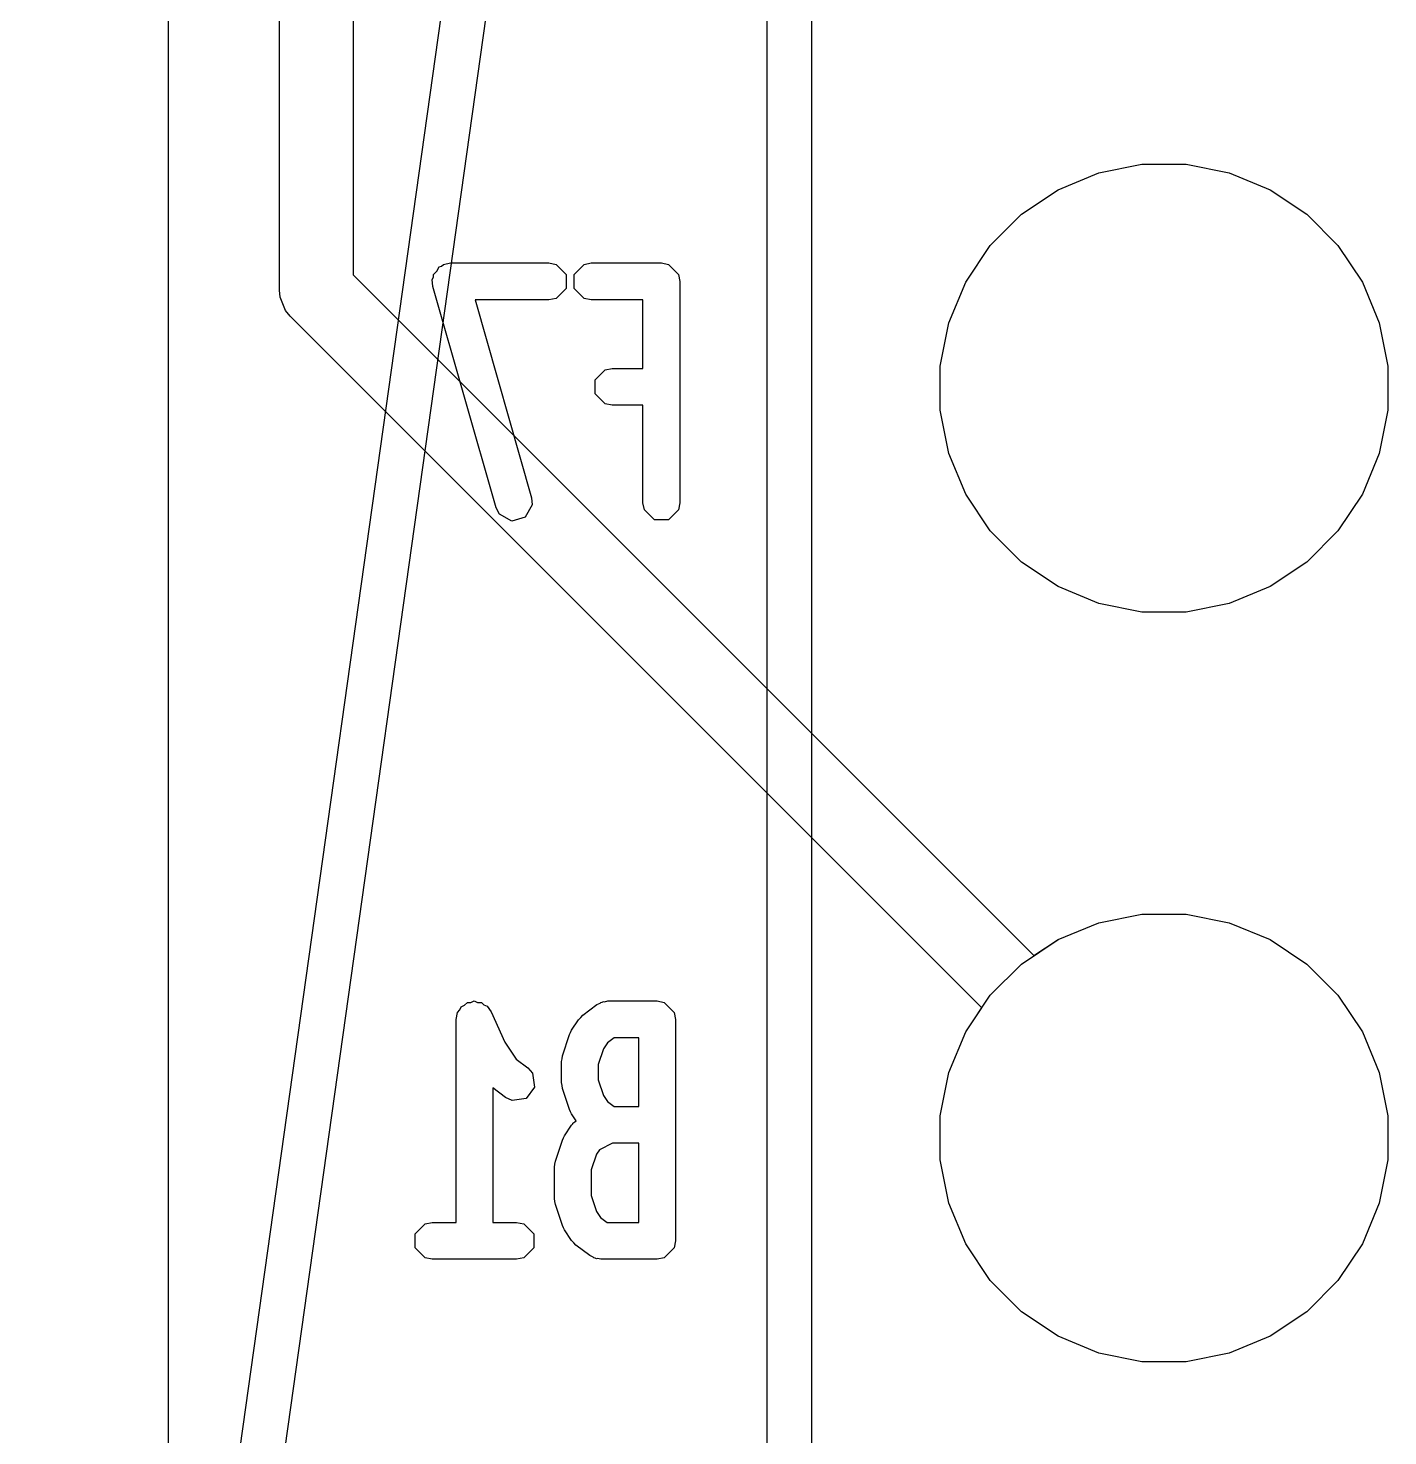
# Model space of a CAD drawing. Header units: millimetres. Extents: x 14 to 286, y -133 to -45.
# Drawn here: x 138.671 to 143.278, y -81.139 to -76.37 of the extents above; entities that cross this region are included whole.
import ezdxf

# ---------------------------------------------------------------- set-up
doc = ezdxf.new("R2010")
doc.units = ezdxf.units.MM
for name, color, linetype, true_color in [('B.Cu', 153, 'CONTINUOUS', 0x4d7fc4), ('B.Mask', 4, 'CONTINUOUS', 0x02ffee), ('B.Silkscreen', 31, 'CONTINUOUS', 0xe8b2a7), ('F.Cu', 13, 'CONTINUOUS', 0xc83434), ('F.Mask', 201, 'CONTINUOUS', 0xd864ff), ('User.Drawings', 9, 'CONTINUOUS', 0xc2c2c2)]:
    doc.layers.add(name, color=color, linetype=linetype, true_color=true_color)

msp = doc.modelspace()

# ---------------------------------------------------------------- linework, layer by layer
at = {"layer": 'B.Cu', "linetype": 'CONTINUOUS'}
for p, q in [((139.146, -67.835854), (139.146, -87.1818)), ((139.5227, -77.2577), (139.5227, -72.927477)), ((139.7727, -72.927477), (139.7727, -77.205923)), ((142.160796, -76.917976), (142.298803, -76.860811)), ((142.298803, -76.860811), (142.445311, -76.831669)), ((142.445311, -76.831669), (142.594689, -76.831669)), ((142.594689, -76.831669), (142.741197, -76.860811)), ((142.741197, -76.860811), (142.879204, -76.917976)), ((142.036592, -77.000966), (142.160796, -76.917976)), ((142.879204, -76.917976), (143.003408, -77.000966)), ((141.930966, -77.106592), (142.036592, -77.000966)), ((143.003408, -77.000966), (143.109034, -77.106592)), ((141.847976, -77.230796), (141.930966, -77.106592)), ((143.109034, -77.106592), (143.192024, -77.230796)), ((139.7727, -77.205923), (142.079243, -79.512467)), ((141.790811, -77.368803), (141.847976, -77.230796)), ((143.192024, -77.230796), (143.249189, -77.368803)), ((139.525102, -77.282086), (139.5227, -77.2577)), ((139.543766, -77.327146), (139.525102, -77.282086)), ((139.543771, -77.327151), (139.543766, -77.327146)), ((139.559312, -77.346088), (139.543771, -77.327151)), ((141.902467, -79.689243), (139.559312, -77.346088)), ((141.761669, -77.515311), (141.790811, -77.368803)), ((143.249189, -77.368803), (143.278331, -77.515311)), ((141.761669, -77.664689), (141.761669, -77.515311)), ((143.278331, -77.515311), (143.278331, -77.664689)), ((141.790811, -77.811197), (141.761669, -77.664689)), ((143.278331, -77.664689), (143.249189, -77.811197)), ((141.847976, -77.949204), (141.790811, -77.811197)), ((143.249189, -77.811197), (143.192024, -77.949204)), ((141.930966, -78.073408), (141.847976, -77.949204)), ((143.192024, -77.949204), (143.109034, -78.073408)), ((142.036592, -78.179034), (141.930966, -78.073408)), ((143.109034, -78.073408), (143.003408, -78.179034)), ((142.160796, -78.262024), (142.036592, -78.179034)), ((143.003408, -78.179034), (142.879204, -78.262024)), ((142.298803, -78.319189), (142.160796, -78.262024)), ((142.879204, -78.262024), (142.741197, -78.319189)), ((142.445311, -78.348331), (142.298803, -78.319189)), ((142.594689, -78.348331), (142.445311, -78.348331)), ((142.741197, -78.319189), (142.594689, -78.348331)), ((142.160796, -79.457976), (142.298803, -79.400811)), ((142.298803, -79.400811), (142.445311, -79.371669)), ((142.445311, -79.371669), (142.594689, -79.371669)), ((142.594689, -79.371669), (142.741197, -79.400811)), ((142.741197, -79.400811), (142.879204, -79.457976)), ((142.079243, -79.512467), (142.160796, -79.457976)), ((142.879204, -79.457976), (143.003408, -79.540966)), ((143.003408, -79.540966), (143.109034, -79.646592)), ((143.109034, -79.646592), (143.192024, -79.770796)), ((141.847976, -79.770796), (141.902467, -79.689243)), ((141.790811, -79.908803), (141.847976, -79.770796)), ((143.192024, -79.770796), (143.249189, -79.908803)), ((141.761669, -80.055311), (141.790811, -79.908803)), ((143.249189, -79.908803), (143.278331, -80.055311)), ((141.761669, -80.204689), (141.761669, -80.055311)), ((143.278331, -80.055311), (143.278331, -80.204689)), ((141.790811, -80.351197), (141.761669, -80.204689)), ((143.278331, -80.204689), (143.249189, -80.351197)), ((141.847976, -80.489204), (141.790811, -80.351197)), ((143.249189, -80.351197), (143.192024, -80.489204)), ((141.930966, -80.613408), (141.847976, -80.489204)), ((143.192024, -80.489204), (143.109034, -80.613408)), ((142.036592, -80.719034), (141.930966, -80.613408)), ((143.109034, -80.613408), (143.003408, -80.719034)), ((142.160796, -80.802024), (142.036592, -80.719034)), ((143.003408, -80.719034), (142.879204, -80.802024)), ((142.298803, -80.859189), (142.160796, -80.802024)), ((142.879204, -80.802024), (142.741197, -80.859189)), ((142.445311, -80.888331), (142.298803, -80.859189)), ((142.741197, -80.859189), (142.594689, -80.888331)), ((142.594689, -80.888331), (142.445311, -80.888331))]:
    msp.add_line(p, q, dxfattribs=at)
at = {"layer": 'B.Mask', "linetype": 'CONTINUOUS'}
for p, q in [((142.160796, -76.917976), (142.298803, -76.860811)), ((142.298803, -76.860811), (142.445311, -76.831669)), ((142.445311, -76.831669), (142.594689, -76.831669)), ((142.594689, -76.831669), (142.741197, -76.860811)), ((142.741197, -76.860811), (142.879204, -76.917976)), ((142.036592, -77.000966), (142.160796, -76.917976)), ((142.879204, -76.917976), (143.003408, -77.000966)), ((141.930966, -77.106592), (142.036592, -77.000966)), ((143.003408, -77.000966), (143.109034, -77.106592)), ((141.847976, -77.230796), (141.930966, -77.106592)), ((143.109034, -77.106592), (143.192024, -77.230796)), ((141.790811, -77.368803), (141.847976, -77.230796)), ((143.192024, -77.230796), (143.249189, -77.368803)), ((141.761669, -77.515311), (141.790811, -77.368803)), ((143.249189, -77.368803), (143.278331, -77.515311)), ((141.761669, -77.664689), (141.761669, -77.515311)), ((143.278331, -77.515311), (143.278331, -77.664689)), ((141.790811, -77.811197), (141.761669, -77.664689)), ((143.278331, -77.664689), (143.249189, -77.811197)), ((141.847976, -77.949204), (141.790811, -77.811197)), ((143.249189, -77.811197), (143.192024, -77.949204)), ((141.930966, -78.073408), (141.847976, -77.949204)), ((143.192024, -77.949204), (143.109034, -78.073408)), ((142.036592, -78.179034), (141.930966, -78.073408)), ((143.109034, -78.073408), (143.003408, -78.179034)), ((142.160796, -78.262024), (142.036592, -78.179034)), ((143.003408, -78.179034), (142.879204, -78.262024)), ((142.298803, -78.319189), (142.160796, -78.262024)), ((142.879204, -78.262024), (142.741197, -78.319189)), ((142.445311, -78.348331), (142.298803, -78.319189)), ((142.594689, -78.348331), (142.445311, -78.348331)), ((142.741197, -78.319189), (142.594689, -78.348331)), ((142.160796, -79.457976), (142.298803, -79.400811)), ((142.298803, -79.400811), (142.445311, -79.371669)), ((142.445311, -79.371669), (142.594689, -79.371669)), ((142.594689, -79.371669), (142.741197, -79.400811)), ((142.741197, -79.400811), (142.879204, -79.457976)), ((142.036592, -79.540966), (142.160796, -79.457976)), ((142.879204, -79.457976), (143.003408, -79.540966)), ((141.930966, -79.646592), (142.036592, -79.540966)), ((143.003408, -79.540966), (143.109034, -79.646592)), ((141.847976, -79.770796), (141.930966, -79.646592)), ((143.109034, -79.646592), (143.192024, -79.770796)), ((141.790811, -79.908803), (141.847976, -79.770796)), ((143.192024, -79.770796), (143.249189, -79.908803)), ((141.761669, -80.055311), (141.790811, -79.908803)), ((143.249189, -79.908803), (143.278331, -80.055311)), ((141.761669, -80.204689), (141.761669, -80.055311)), ((143.278331, -80.055311), (143.278331, -80.204689)), ((141.790811, -80.351197), (141.761669, -80.204689)), ((143.278331, -80.204689), (143.249189, -80.351197)), ((141.847976, -80.489204), (141.790811, -80.351197)), ((143.249189, -80.351197), (143.192024, -80.489204)), ((141.930966, -80.613408), (141.847976, -80.489204)), ((143.192024, -80.489204), (143.109034, -80.613408)), ((142.036592, -80.719034), (141.930966, -80.613408)), ((143.109034, -80.613408), (143.003408, -80.719034)), ((142.160796, -80.802024), (142.036592, -80.719034)), ((143.003408, -80.719034), (142.879204, -80.802024)), ((142.298803, -80.859189), (142.160796, -80.802024)), ((142.879204, -80.802024), (142.741197, -80.859189)), ((142.445311, -80.888331), (142.298803, -80.859189)), ((142.741197, -80.859189), (142.594689, -80.888331)), ((142.594689, -80.888331), (142.445311, -80.888331))]:
    msp.add_line(p, q, dxfattribs=at)
at = {"layer": 'B.Silkscreen', "linetype": 'CONTINUOUS'}
for p, q in [((141.175, -89.02), (141.175, -56)), ((141.325, -58.615), (141.325, -88.945)), ((142.160796, -76.917976), (142.298803, -76.860811)), ((142.298803, -76.860811), (142.445311, -76.831669)), ((142.445311, -76.831669), (142.594689, -76.831669)), ((142.594689, -76.831669), (142.741197, -76.860811)), ((142.741197, -76.860811), (142.879204, -76.917976)), ((142.036592, -77.000966), (142.160796, -76.917976)), ((142.879204, -76.917976), (143.003408, -77.000966)), ((141.930966, -77.106592), (142.036592, -77.000966)), ((143.003408, -77.000966), (143.109034, -77.106592)), ((141.847976, -77.230796), (141.930966, -77.106592)), ((143.109034, -77.106592), (143.192024, -77.230796)), ((140.044905, -77.204546), (140.056097, -77.193353)), ((140.044905, -77.2135), (140.044905, -77.204546)), ((140.056097, -77.193353), (140.063786, -77.179514)), ((140.063786, -77.179514), (140.072397, -77.177053)), ((140.072397, -77.177053), (140.078729, -77.170722)), ((140.078729, -77.170722), (140.102647, -77.165964)), ((140.102647, -77.165964), (140.43598, -77.165964)), ((140.43598, -77.165964), (140.459898, -77.170722)), ((140.459898, -77.170722), (140.493722, -77.204546)), ((140.493722, -77.204546), (140.493722, -77.252382)), ((140.521095, -77.204546), (140.554919, -77.170722)), ((140.521095, -77.252382), (140.521095, -77.204546)), ((140.554919, -77.170722), (140.578837, -77.165964)), ((140.578837, -77.165964), (140.816932, -77.165964)), ((140.816932, -77.165964), (140.84085, -77.170722)), ((140.84085, -77.170722), (140.874674, -77.204546)), ((140.874674, -77.204546), (140.879432, -77.228464)), ((140.040556, -77.221329), (140.044905, -77.2135)), ((140.042552, -77.245634), (140.040556, -77.221329)), ((140.256837, -77.995634), (140.042552, -77.245634)), ((140.493722, -77.252382), (140.459898, -77.286206)), ((140.554919, -77.286206), (140.521095, -77.252382)), ((140.879432, -77.228464), (140.879432, -77.978464)), ((141.790811, -77.368803), (141.847976, -77.230796)), ((143.192024, -77.230796), (143.249189, -77.368803)), ((140.43598, -77.290964), (140.185505, -77.290964)), ((140.185505, -77.290964), (140.377027, -77.961294)), ((140.459898, -77.286206), (140.43598, -77.290964)), ((140.578837, -77.290964), (140.554919, -77.286206)), ((140.754432, -77.290964), (140.578837, -77.290964)), ((140.754432, -77.523107), (140.754432, -77.290964)), ((141.761669, -77.515311), (141.790811, -77.368803)), ((143.249189, -77.368803), (143.278331, -77.515311)), ((140.592523, -77.561689), (140.626347, -77.527865)), ((140.626347, -77.527865), (140.650265, -77.523107)), ((140.650265, -77.523107), (140.754432, -77.523107)), ((141.761669, -77.664689), (141.761669, -77.515311)), ((143.278331, -77.515311), (143.278331, -77.664689)), ((140.592523, -77.609525), (140.592523, -77.561689)), ((140.626347, -77.643349), (140.592523, -77.609525)), ((140.650265, -77.648107), (140.626347, -77.643349)), ((140.754432, -77.648107), (140.650265, -77.648107)), ((140.754432, -77.978464), (140.754432, -77.648107)), ((141.790811, -77.811197), (141.761669, -77.664689)), ((143.278331, -77.664689), (143.249189, -77.811197)), ((141.847976, -77.949204), (141.790811, -77.811197)), ((143.249189, -77.811197), (143.192024, -77.949204)), ((140.377027, -77.961294), (140.379023, -77.985599)), ((141.930966, -78.073408), (141.847976, -77.949204)), ((143.192024, -77.949204), (143.109034, -78.073408)), ((140.267983, -78.017325), (140.256837, -77.995634)), ((140.309797, -78.040555), (140.267983, -78.017325)), ((140.379023, -77.985599), (140.355793, -78.027414)), ((140.75919, -78.002382), (140.754432, -77.978464)), ((140.793014, -78.036206), (140.75919, -78.002382)), ((140.874674, -78.002382), (140.84085, -78.036206)), ((140.879432, -77.978464), (140.874674, -78.002382)), ((140.355793, -78.027414), (140.309797, -78.040555)), ((140.84085, -78.036206), (140.793014, -78.036206)), ((142.036592, -78.179034), (141.930966, -78.073408)), ((143.109034, -78.073408), (143.003408, -78.179034)), ((142.160796, -78.262024), (142.036592, -78.179034)), ((143.003408, -78.179034), (142.879204, -78.262024)), ((142.298803, -78.319189), (142.160796, -78.262024)), ((142.879204, -78.262024), (142.741197, -78.319189)), ((142.445311, -78.348331), (142.298803, -78.319189)), ((142.594689, -78.348331), (142.445311, -78.348331)), ((142.741197, -78.319189), (142.594689, -78.348331)), ((142.160796, -79.457976), (142.298803, -79.400811)), ((142.298803, -79.400811), (142.445311, -79.371669)), ((142.445311, -79.371669), (142.594689, -79.371669)), ((142.594689, -79.371669), (142.741197, -79.400811)), ((142.741197, -79.400811), (142.879204, -79.457976)), ((142.036592, -79.540966), (142.160796, -79.457976)), ((142.879204, -79.457976), (143.003408, -79.540966)), ((141.930966, -79.646592), (142.036592, -79.540966)), ((143.003408, -79.540966), (143.109034, -79.646592)), ((140.134104, -79.696298), (140.138291, -79.685413)), ((140.138291, -79.685413), (140.150349, -79.680053)), ((140.150349, -79.680053), (140.159681, -79.670722)), ((140.159681, -79.670722), (140.171346, -79.670722)), ((140.171346, -79.670722), (140.182004, -79.665985)), ((140.182004, -79.665985), (140.194321, -79.670722)), ((140.194321, -79.670722), (140.207517, -79.670722)), ((140.207517, -79.670722), (140.215764, -79.678969)), ((140.215764, -79.678969), (140.22665, -79.683156)), ((140.22665, -79.683156), (140.240712, -79.70308)), ((140.550861, -79.714178), (140.59848, -79.678464)), ((140.59848, -79.678464), (140.6097, -79.673083)), ((140.6097, -79.673083), (140.612062, -79.670722)), ((140.612062, -79.670722), (140.616441, -79.66985)), ((140.616441, -79.66985), (140.62047, -79.667919)), ((140.62047, -79.667919), (140.623777, -79.668391)), ((140.623777, -79.668391), (140.63598, -79.665964)), ((140.63598, -79.665964), (140.802647, -79.665964)), ((140.802647, -79.665964), (140.826565, -79.670722)), ((140.826565, -79.670722), (140.860389, -79.704546)), ((141.847976, -79.770796), (141.930966, -79.646592)), ((143.109034, -79.646592), (143.192024, -79.770796)), ((140.121099, -79.728464), (140.125857, -79.704546)), ((140.121099, -80.415964), (140.121099, -79.728464)), ((140.125857, -79.704546), (140.134104, -79.696298)), ((140.240712, -79.70308), (140.28617, -79.805362)), ((140.512549, -79.765224), (140.536358, -79.729509)), ((140.536358, -79.729509), (140.543818, -79.722032)), ((140.543818, -79.722032), (140.550861, -79.714178)), ((140.860389, -79.704546), (140.865147, -79.728464)), ((140.865147, -79.728464), (140.865147, -80.478464)), ((140.481449, -79.851557), (140.505259, -79.780127)), ((140.505259, -79.780127), (140.509378, -79.772901)), ((140.509378, -79.772901), (140.512549, -79.765224)), ((141.790811, -79.908803), (141.847976, -79.770796)), ((143.192024, -79.770796), (143.249189, -79.908803)), ((140.28617, -79.805362), (140.3249, -79.863457)), ((140.621198, -79.827594), (140.603242, -79.881464)), ((140.634425, -79.807754), (140.621198, -79.827594)), ((140.656813, -79.790964), (140.634425, -79.807754)), ((140.740147, -79.790964), (140.656813, -79.790964)), ((140.740147, -80.023107), (140.740147, -79.790964)), ((140.3249, -79.863457), (140.363956, -79.89275)), ((140.478242, -79.871321), (140.480196, -79.861495)), ((140.478242, -79.94275), (140.478242, -79.871321)), ((140.480196, -79.861495), (140.481449, -79.851557)), ((140.363956, -79.89275), (140.380236, -79.910908)), ((140.380236, -79.910908), (140.387, -79.958261)), ((140.603242, -79.881464), (140.603242, -79.932605)), ((141.761669, -80.055311), (141.790811, -79.908803)), ((143.249189, -79.908803), (143.278331, -80.055311)), ((140.288955, -79.99275), (140.246099, -79.960607)), ((140.246099, -79.960607), (140.246099, -80.415964)), ((140.387, -79.958261), (140.358298, -79.99653)), ((140.480196, -79.952573), (140.478242, -79.94275)), ((140.481449, -79.962515), (140.480196, -79.952573)), ((140.505259, -80.033943), (140.481449, -79.962515)), ((140.603242, -79.932605), (140.621199, -79.986476)), ((140.310944, -80.003294), (140.288955, -79.99275)), ((140.358298, -79.99653), (140.310944, -80.003294)), ((140.621199, -79.986476), (140.634425, -80.006314)), ((140.634425, -80.006314), (140.656814, -80.023107)), ((140.509378, -80.041168), (140.505259, -80.033943)), ((140.512549, -80.048846), (140.509378, -80.041168)), ((140.527658, -80.071511), (140.512549, -80.048846)), ((140.656814, -80.023107), (140.740147, -80.023107)), ((141.761669, -80.204689), (141.761669, -80.055311)), ((143.278331, -80.055311), (143.278331, -80.204689)), ((140.488739, -80.122366), (140.512549, -80.086652)), ((140.512549, -80.086652), (140.516593, -80.082599)), ((140.516593, -80.082599), (140.517336, -80.080371)), ((140.517336, -80.080371), (140.523906, -80.075271)), ((140.523906, -80.075271), (140.527658, -80.071511)), ((140.45764, -80.2087), (140.481449, -80.137271)), ((140.481449, -80.137271), (140.485567, -80.130046)), ((140.485567, -80.130046), (140.488739, -80.122366)), ((140.650735, -80.148107), (140.607348, -80.1698)), ((140.740147, -80.148107), (140.650735, -80.148107)), ((140.740147, -80.415964), (140.740147, -80.148107)), ((140.456387, -80.218637), (140.45764, -80.2087)), ((140.597387, -80.18474), (140.579433, -80.238606)), ((140.607348, -80.1698), (140.597387, -80.18474)), ((141.790811, -80.351197), (141.761669, -80.204689)), ((143.278331, -80.204689), (143.249189, -80.351197)), ((140.454433, -80.228464), (140.456387, -80.218637)), ((140.454433, -80.335607), (140.454433, -80.228464)), ((140.579433, -80.238606), (140.579433, -80.325464)), ((140.456387, -80.345432), (140.454433, -80.335607)), ((140.45764, -80.355371), (140.456387, -80.345432)), ((140.579433, -80.325464), (140.597388, -80.379331)), ((141.847976, -80.489204), (141.790811, -80.351197)), ((143.249189, -80.351197), (143.192024, -80.489204)), ((140.481449, -80.426799), (140.45764, -80.355371)), ((140.597388, -80.379331), (140.610616, -80.399173)), ((140.610616, -80.399173), (140.633004, -80.415964)), ((139.983, -80.454546), (140.016824, -80.420722)), ((140.016824, -80.420722), (140.040742, -80.415964)), ((140.040742, -80.415964), (140.121099, -80.415964)), ((140.246099, -80.415964), (140.326456, -80.415964)), ((140.326456, -80.415964), (140.350374, -80.420722)), ((140.350374, -80.420722), (140.384198, -80.454546)), ((140.485565, -80.434019), (140.481449, -80.426799)), ((140.488739, -80.441704), (140.485565, -80.434019)), ((140.512549, -80.477419), (140.488739, -80.441704)), ((140.633004, -80.415964), (140.740147, -80.415964)), ((139.983, -80.502382), (139.983, -80.454546)), ((140.384198, -80.454546), (140.384198, -80.502382)), ((140.520006, -80.484891), (140.512549, -80.477419)), ((140.527052, -80.49275), (140.520006, -80.484891)), ((140.574671, -80.528464), (140.527052, -80.49275)), ((140.865147, -80.478464), (140.860389, -80.502382)), ((141.930966, -80.613408), (141.847976, -80.489204)), ((143.192024, -80.489204), (143.109034, -80.613408)), ((140.016824, -80.536206), (139.983, -80.502382)), ((140.040742, -80.540964), (140.016824, -80.536206)), ((140.326456, -80.540964), (140.040742, -80.540964)), ((140.350374, -80.536206), (140.326456, -80.540964)), ((140.384198, -80.502382), (140.350374, -80.536206)), ((140.585891, -80.533844), (140.574671, -80.528464)), ((140.588253, -80.536206), (140.585891, -80.533844)), ((140.592632, -80.537077), (140.588253, -80.536206)), ((140.596661, -80.539009), (140.592632, -80.537077)), ((140.599968, -80.538536), (140.596661, -80.539009)), ((140.612171, -80.540964), (140.599968, -80.538536)), ((140.802647, -80.540964), (140.612171, -80.540964)), ((140.826565, -80.536206), (140.802647, -80.540964)), ((140.860389, -80.502382), (140.826565, -80.536206)), ((142.036592, -80.719034), (141.930966, -80.613408)), ((143.109034, -80.613408), (143.003408, -80.719034)), ((142.160796, -80.802024), (142.036592, -80.719034)), ((143.003408, -80.719034), (142.879204, -80.802024)), ((142.298803, -80.859189), (142.160796, -80.802024)), ((142.879204, -80.802024), (142.741197, -80.859189)), ((142.445311, -80.888331), (142.298803, -80.859189)), ((142.741197, -80.859189), (142.594689, -80.888331)), ((142.594689, -80.888331), (142.445311, -80.888331))]:
    msp.add_line(p, q, dxfattribs=at)
at = {"layer": 'F.Cu', "linetype": 'CONTINUOUS'}
for p, q in [((142.160796, -76.917976), (142.298803, -76.860811)), ((142.298803, -76.860811), (142.445311, -76.831669)), ((142.445311, -76.831669), (142.594689, -76.831669)), ((142.594689, -76.831669), (142.741197, -76.860811)), ((142.741197, -76.860811), (142.879204, -76.917976)), ((142.036592, -77.000966), (142.160796, -76.917976)), ((142.879204, -76.917976), (143.003408, -77.000966)), ((141.930966, -77.106592), (142.036592, -77.000966)), ((143.003408, -77.000966), (143.109034, -77.106592)), ((141.847976, -77.230796), (141.930966, -77.106592)), ((143.109034, -77.106592), (143.192024, -77.230796)), ((141.790811, -77.368803), (141.847976, -77.230796)), ((143.192024, -77.230796), (143.249189, -77.368803)), ((141.761669, -77.515311), (141.790811, -77.368803)), ((143.249189, -77.368803), (143.278331, -77.515311)), ((141.761669, -77.664689), (141.761669, -77.515311)), ((143.278331, -77.515311), (143.278331, -77.664689)), ((141.790811, -77.811197), (141.761669, -77.664689)), ((143.278331, -77.664689), (143.249189, -77.811197)), ((141.847976, -77.949204), (141.790811, -77.811197)), ((143.249189, -77.811197), (143.192024, -77.949204)), ((141.930966, -78.073408), (141.847976, -77.949204)), ((143.192024, -77.949204), (143.109034, -78.073408)), ((142.036592, -78.179034), (141.930966, -78.073408)), ((143.109034, -78.073408), (143.003408, -78.179034)), ((142.160796, -78.262024), (142.036592, -78.179034)), ((143.003408, -78.179034), (142.879204, -78.262024)), ((142.298803, -78.319189), (142.160796, -78.262024)), ((142.879204, -78.262024), (142.741197, -78.319189)), ((142.445311, -78.348331), (142.298803, -78.319189)), ((142.594689, -78.348331), (142.445311, -78.348331)), ((142.741197, -78.319189), (142.594689, -78.348331)), ((142.160796, -79.457976), (142.298803, -79.400811)), ((142.298803, -79.400811), (142.445311, -79.371669)), ((142.445311, -79.371669), (142.594689, -79.371669)), ((142.594689, -79.371669), (142.741197, -79.400811)), ((142.741197, -79.400811), (142.879204, -79.457976)), ((142.036592, -79.540966), (142.160796, -79.457976)), ((142.879204, -79.457976), (143.003408, -79.540966)), ((141.930966, -79.646592), (142.036592, -79.540966)), ((143.003408, -79.540966), (143.109034, -79.646592)), ((141.847976, -79.770796), (141.930966, -79.646592)), ((143.109034, -79.646592), (143.192024, -79.770796)), ((141.790811, -79.908803), (141.847976, -79.770796)), ((143.192024, -79.770796), (143.249189, -79.908803)), ((141.761669, -80.055311), (141.790811, -79.908803)), ((143.249189, -79.908803), (143.278331, -80.055311)), ((141.761669, -80.204689), (141.761669, -80.055311)), ((143.278331, -80.055311), (143.278331, -80.204689)), ((141.790811, -80.351197), (141.761669, -80.204689)), ((143.278331, -80.204689), (143.249189, -80.351197)), ((141.847976, -80.489204), (141.790811, -80.351197)), ((143.249189, -80.351197), (143.192024, -80.489204)), ((141.930966, -80.613408), (141.847976, -80.489204)), ((143.192024, -80.489204), (143.109034, -80.613408)), ((142.036592, -80.719034), (141.930966, -80.613408)), ((143.109034, -80.613408), (143.003408, -80.719034)), ((142.160796, -80.802024), (142.036592, -80.719034)), ((143.003408, -80.719034), (142.879204, -80.802024)), ((142.298803, -80.859189), (142.160796, -80.802024)), ((142.879204, -80.802024), (142.741197, -80.859189)), ((142.445311, -80.888331), (142.298803, -80.859189)), ((142.741197, -80.859189), (142.594689, -80.888331)), ((142.594689, -80.888331), (142.445311, -80.888331))]:
    msp.add_line(p, q, dxfattribs=at)
at = {"layer": 'F.Mask', "linetype": 'CONTINUOUS'}
for p, q in [((142.160796, -76.917976), (142.298803, -76.860811)), ((142.298803, -76.860811), (142.445311, -76.831669)), ((142.445311, -76.831669), (142.594689, -76.831669)), ((142.594689, -76.831669), (142.741197, -76.860811)), ((142.741197, -76.860811), (142.879204, -76.917976)), ((142.036592, -77.000966), (142.160796, -76.917976)), ((142.879204, -76.917976), (143.003408, -77.000966)), ((141.930966, -77.106592), (142.036592, -77.000966)), ((143.003408, -77.000966), (143.109034, -77.106592)), ((141.847976, -77.230796), (141.930966, -77.106592)), ((143.109034, -77.106592), (143.192024, -77.230796)), ((141.790811, -77.368803), (141.847976, -77.230796)), ((143.192024, -77.230796), (143.249189, -77.368803)), ((141.761669, -77.515311), (141.790811, -77.368803)), ((143.249189, -77.368803), (143.278331, -77.515311)), ((141.761669, -77.664689), (141.761669, -77.515311)), ((143.278331, -77.515311), (143.278331, -77.664689)), ((141.790811, -77.811197), (141.761669, -77.664689)), ((143.278331, -77.664689), (143.249189, -77.811197)), ((141.847976, -77.949204), (141.790811, -77.811197)), ((143.249189, -77.811197), (143.192024, -77.949204)), ((141.930966, -78.073408), (141.847976, -77.949204)), ((143.192024, -77.949204), (143.109034, -78.073408)), ((142.036592, -78.179034), (141.930966, -78.073408)), ((143.109034, -78.073408), (143.003408, -78.179034)), ((142.160796, -78.262024), (142.036592, -78.179034)), ((143.003408, -78.179034), (142.879204, -78.262024)), ((142.298803, -78.319189), (142.160796, -78.262024)), ((142.879204, -78.262024), (142.741197, -78.319189)), ((142.445311, -78.348331), (142.298803, -78.319189)), ((142.594689, -78.348331), (142.445311, -78.348331)), ((142.741197, -78.319189), (142.594689, -78.348331)), ((142.160796, -79.457976), (142.298803, -79.400811)), ((142.298803, -79.400811), (142.445311, -79.371669)), ((142.445311, -79.371669), (142.594689, -79.371669)), ((142.594689, -79.371669), (142.741197, -79.400811)), ((142.741197, -79.400811), (142.879204, -79.457976)), ((142.036592, -79.540966), (142.160796, -79.457976)), ((142.879204, -79.457976), (143.003408, -79.540966)), ((141.930966, -79.646592), (142.036592, -79.540966)), ((143.003408, -79.540966), (143.109034, -79.646592)), ((141.847976, -79.770796), (141.930966, -79.646592)), ((143.109034, -79.646592), (143.192024, -79.770796)), ((141.790811, -79.908803), (141.847976, -79.770796)), ((143.192024, -79.770796), (143.249189, -79.908803)), ((141.761669, -80.055311), (141.790811, -79.908803)), ((143.249189, -79.908803), (143.278331, -80.055311)), ((141.761669, -80.204689), (141.761669, -80.055311)), ((143.278331, -80.055311), (143.278331, -80.204689)), ((141.790811, -80.351197), (141.761669, -80.204689)), ((143.278331, -80.204689), (143.249189, -80.351197)), ((141.847976, -80.489204), (141.790811, -80.351197)), ((143.249189, -80.351197), (143.192024, -80.489204)), ((141.930966, -80.613408), (141.847976, -80.489204)), ((143.192024, -80.489204), (143.109034, -80.613408)), ((142.036592, -80.719034), (141.930966, -80.613408)), ((143.109034, -80.613408), (143.003408, -80.719034)), ((142.160796, -80.802024), (142.036592, -80.719034)), ((143.003408, -80.719034), (142.879204, -80.802024)), ((142.298803, -80.859189), (142.160796, -80.802024)), ((142.879204, -80.802024), (142.741197, -80.859189)), ((142.445311, -80.888331), (142.298803, -80.859189)), ((142.741197, -80.859189), (142.594689, -80.888331)), ((142.594689, -80.888331), (142.445311, -80.888331))]:
    msp.add_line(p, q, dxfattribs=at)
at = {"layer": 'User.Drawings', "linetype": 'CONTINUOUS'}
for p, q in [((140.389597, -75.141258), (137.757281, -93.871162)), ((137.608741, -93.850286), (140.230619, -75.194652))]:
    msp.add_line(p, q, dxfattribs=at)

doc.saveas('drawing.dxf')
